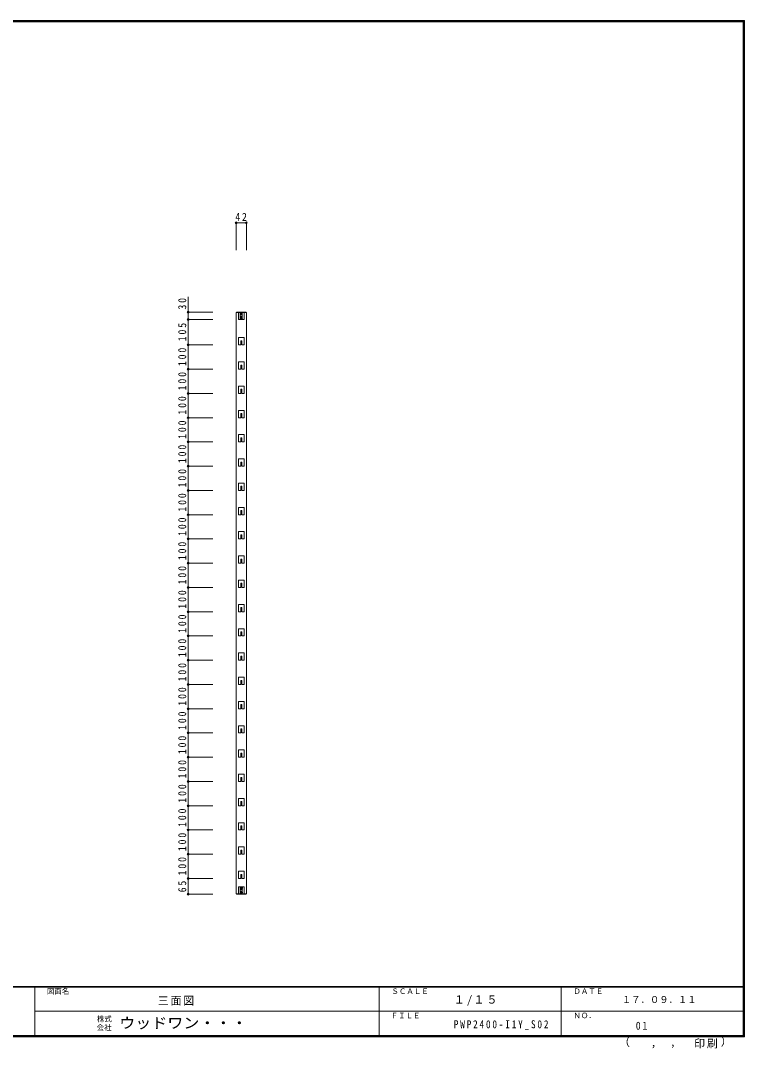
# Model space of a CAD drawing. Units: millimetres at full size, sheet at 1:15. Extents: x -3000 to 2850, y -2151 to 2088.
# Drawn here: x -134 to 2850, y -2151 to 2088 of the extents above; entities that cross this region are included whole.
import ezdxf
from ezdxf.enums import TextEntityAlignment as Align

# ---------------------------------------------------------------- set-up
doc = ezdxf.new("R2010")
doc.units = ezdxf.units.MM
doc.header["$LTSCALE"] = 15
doc.header["$PDMODE"] = 32
doc.header["$PDSIZE"] = 7.5
doc.linetypes.add('CHAIN1', pattern=[8, 5, -1, 1, -1])
doc.layers.add('0-B_寸法', color=7, linetype='Continuous', lineweight=9)
doc.layers.add('F-1_枠', color=6, linetype='Continuous', lineweight=9)
doc.layers.add('F-A_文字', color=7, linetype='Continuous')
doc.styles.add('ＭＳ ゴシック', font='')
doc.styles.get('ＭＳ ゴシック').set_extended_font_data('MS Gothic')

msp = doc.modelspace()

# ---------------------------------------------------------------- linework, layer by layer
at = {"layer": '0-B_寸法', "color": 3}
for p, q in [((755.06, 1254.06), (797.06, 1254.06)), ((755.06, 1254.06), (755.06, 1140.48)), ((797.06, 1254.06), (797.06, 1140.48)), ((557.17, 855.12), (557.17, 947.91)), ((557.17, 885.12), (658.46, 885.12)), ((557.17, 855.12), (658.46, 855.12)), ((557.17, 855.12), (557.17, 750.12)), ((557.17, 855.12), (658.46, 855.12)), ((557.17, 750.12), (658.46, 750.12)), ((557.17, 750.12), (557.17, 650.12)), ((557.17, 650.12), (658.46, 650.12)), ((557.17, 650.12), (557.17, 550.12)), ((557.17, 550.12), (658.46, 550.12)), ((557.17, 550.12), (557.17, 450.12)), ((557.17, 450.12), (658.46, 450.12)), ((557.17, 450.12), (557.17, 350.12)), ((557.17, 350.12), (658.46, 350.12)), ((557.17, 350.12), (557.17, 250.12)), ((557.17, 250.12), (658.46, 250.12)), ((557.17, 250.12), (557.17, 150.12)), ((557.17, 150.12), (658.46, 150.12)), ((557.17, 150.12), (557.17, 50.12)), ((557.17, 50.12), (658.46, 50.12)), ((557.17, 50.12), (557.17, -49.88)), ((557.17, -49.88), (658.46, -49.88)), ((557.17, -49.88), (557.17, -149.88)), ((557.17, -149.88), (658.46, -149.88)), ((557.17, -149.88), (557.17, -249.88)), ((557.17, -249.88), (658.46, -249.88)), ((557.17, -249.88), (557.17, -349.88)), ((557.17, -349.88), (658.46, -349.88)), ((557.17, -349.88), (557.17, -449.88)), ((557.17, -449.88), (658.46, -449.88)), ((557.17, -449.88), (557.17, -549.88)), ((557.17, -549.88), (658.46, -549.88)), ((557.17, -549.88), (557.17, -649.88)), ((557.17, -649.88), (658.46, -649.88)), ((557.17, -649.88), (557.17, -749.88)), ((557.17, -749.88), (658.46, -749.88)), ((557.17, -749.88), (557.17, -849.88)), ((557.17, -849.88), (658.46, -849.88)), ((557.17, -849.88), (557.17, -949.88)), ((557.17, -949.88), (658.46, -949.88)), ((557.17, -949.88), (557.17, -1049.88)), ((557.17, -1049.88), (658.46, -1049.88)), ((557.17, -1049.88), (557.17, -1149.88)), ((557.17, -1149.88), (658.46, -1149.88)), ((557.17, -1149.88), (557.17, -1249.88)), ((557.17, -1249.88), (658.46, -1249.88)), ((557.17, -1249.88), (557.17, -1349.88)), ((557.17, -1349.88), (658.46, -1349.88)), ((557.17, -1349.88), (557.17, -1449.88)), ((557.17, -1449.88), (658.46, -1449.88)), ((557.17, -1449.88), (557.17, -1514.88)), ((557.17, -1514.88), (658.46, -1514.88))]:
    msp.add_line(p, q, dxfattribs=at)
at = {"layer": '0-B_寸法'}
for p, q in [((756.06, 883.12), (755.06, 882.12)), ((755.06, 882.12), (755.06, -1511.88)), ((796.06, 883.12), (756.06, 883.12)), ((765.06, 885.12), (764.06, 884.12)), ((764.06, 884.12), (764.06, 856.12)), ((765.06, 855.12), (764.06, 856.12)), ((765.06, 855.12), (771.56, 855.12)), ((771.56, 858.12), (780.56, 858.12)), ((771.56, 858.12), (771.56, 855.12)), ((780.56, 858.12), (780.56, 855.12)), ((780.56, 855.12), (787.06, 855.12)), ((788.06, 884.12), (787.06, 885.12)), ((796.06, 883.12), (797.06, 882.12)), ((797.06, 882.12), (797.06, -1511.88)), ((764.06, 779.12), (765.06, 780.12)), ((764.06, 779.12), (764.06, 751.12)), ((787.06, 780.12), (765.06, 780.12)), ((774.06, 767.12), (774.06, 750.12)), ((787.06, 780.12), (788.06, 779.12)), ((788.06, 779.12), (788.06, 751.12)), ((764.06, 751.12), (765.06, 750.12)), ((774.06, 750.12), (765.06, 750.12)), ((787.06, 750.12), (778.06, 750.12)), ((787.06, 750.12), (788.06, 751.12)), ((764.06, 679.12), (765.06, 680.12)), ((764.06, 679.12), (764.06, 651.12)), ((787.06, 680.12), (765.06, 680.12)), ((787.06, 680.12), (788.06, 679.12)), ((788.06, 679.12), (788.06, 651.12)), ((764.06, 651.12), (765.06, 650.12)), ((774.06, 650.12), (765.06, 650.12)), ((774.06, 667.12), (774.06, 650.12)), ((787.06, 650.12), (778.06, 650.12)), ((787.06, 650.12), (788.06, 651.12)), ((764.06, 579.12), (765.06, 580.12)), ((764.06, 579.12), (764.06, 551.12)), ((764.06, 551.12), (765.06, 550.12)), ((787.06, 580.12), (765.06, 580.12)), ((774.06, 567.12), (774.06, 550.12)), ((787.06, 580.12), (788.06, 579.12)), ((787.06, 550.12), (788.06, 551.12)), ((788.06, 579.12), (788.06, 551.12)), ((774.06, 550.12), (765.06, 550.12)), ((787.06, 550.12), (778.06, 550.12)), ((764.06, 479.12), (765.06, 480.12)), ((764.06, 479.12), (764.06, 451.12)), ((787.06, 480.12), (765.06, 480.12)), ((774.06, 467.12), (774.06, 450.12)), ((787.06, 480.12), (788.06, 479.12)), ((788.06, 479.12), (788.06, 451.12)), ((764.06, 451.12), (765.06, 450.12)), ((774.06, 450.12), (765.06, 450.12)), ((787.06, 450.12), (778.06, 450.12)), ((787.06, 450.12), (788.06, 451.12)), ((764.06, 379.12), (765.06, 380.12)), ((764.06, 379.12), (764.06, 351.12)), ((764.06, 351.12), (765.06, 350.12)), ((787.06, 380.12), (765.06, 380.12)), ((774.06, 350.12), (765.06, 350.12)), ((774.06, 367.12), (774.06, 350.12)), ((787.06, 350.12), (778.06, 350.12)), ((787.06, 380.12), (788.06, 379.12)), ((787.06, 350.12), (788.06, 351.12)), ((788.06, 379.12), (788.06, 351.12)), ((764.06, 279.12), (765.06, 280.12)), ((764.06, 279.12), (764.06, 251.12)), ((787.06, 280.12), (765.06, 280.12)), ((774.06, 267.12), (774.06, 250.12)), ((787.06, 280.12), (788.06, 279.12)), ((788.06, 279.12), (788.06, 251.12)), ((764.06, 251.12), (765.06, 250.12)), ((774.06, 250.12), (765.06, 250.12)), ((787.06, 250.12), (778.06, 250.12)), ((787.06, 250.12), (788.06, 251.12)), ((764.06, 179.12), (765.06, 180.12)), ((764.06, 179.12), (764.06, 151.12)), ((787.06, 180.12), (765.06, 180.12)), ((787.06, 180.12), (788.06, 179.12)), ((788.06, 179.12), (788.06, 151.12)), ((764.06, 151.12), (765.06, 150.12)), ((774.06, 150.12), (765.06, 150.12)), ((774.06, 167.12), (774.06, 150.12)), ((787.06, 150.12), (778.06, 150.12)), ((787.06, 150.12), (788.06, 151.12)), ((764.06, 79.12), (765.06, 80.12)), ((764.06, 79.12), (764.06, 51.12)), ((764.06, 51.12), (765.06, 50.12)), ((787.06, 80.12), (765.06, 80.12)), ((774.06, 50.12), (765.06, 50.12)), ((774.06, 67.12), (774.06, 50.12)), ((787.06, 50.12), (778.06, 50.12)), ((787.06, 80.12), (788.06, 79.12)), ((787.06, 50.12), (788.06, 51.12)), ((788.06, 79.12), (788.06, 51.12)), ((764.06, -20.88), (765.06, -19.88)), ((764.06, -20.88), (764.06, -48.88)), ((787.06, -19.88), (765.06, -19.88)), ((774.06, -32.88), (774.06, -49.88)), ((787.06, -19.88), (788.06, -20.88)), ((788.06, -20.88), (788.06, -48.88)), ((764.06, -48.88), (765.06, -49.88)), ((774.06, -49.88), (765.06, -49.88)), ((787.06, -49.88), (778.06, -49.88)), ((787.06, -49.88), (788.06, -48.88)), ((764.06, -120.88), (765.06, -119.88)), ((764.06, -120.88), (764.06, -148.88)), ((787.06, -119.88), (765.06, -119.88)), ((787.06, -119.88), (788.06, -120.88)), ((788.06, -120.88), (788.06, -148.88)), ((764.06, -148.88), (765.06, -149.88)), ((774.06, -149.88), (765.06, -149.88)), ((774.06, -132.88), (774.06, -149.88)), ((787.06, -149.88), (778.06, -149.88)), ((787.06, -149.88), (788.06, -148.88)), ((764.06, -220.88), (765.06, -219.88)), ((764.06, -220.88), (764.06, -248.88)), ((764.06, -248.88), (765.06, -249.88)), ((787.06, -219.88), (765.06, -219.88)), ((774.06, -249.88), (765.06, -249.88)), ((774.06, -232.88), (774.06, -249.88)), ((787.06, -249.88), (778.06, -249.88)), ((787.06, -219.88), (788.06, -220.88)), ((787.06, -249.88), (788.06, -248.88)), ((788.06, -220.88), (788.06, -248.88)), ((764.06, -320.88), (765.06, -319.88)), ((764.06, -320.88), (764.06, -348.88)), ((787.06, -319.88), (765.06, -319.88)), ((774.06, -332.88), (774.06, -349.88)), ((787.06, -319.88), (788.06, -320.88)), ((788.06, -320.88), (788.06, -348.88)), ((764.06, -348.88), (765.06, -349.88)), ((774.06, -349.88), (765.06, -349.88)), ((787.06, -349.88), (778.06, -349.88)), ((787.06, -349.88), (788.06, -348.88)), ((764.06, -420.88), (765.06, -419.88)), ((764.06, -420.88), (764.06, -448.88)), ((787.06, -419.88), (765.06, -419.88)), ((787.06, -419.88), (788.06, -420.88)), ((788.06, -420.88), (788.06, -448.88)), ((764.06, -448.88), (765.06, -449.88)), ((774.06, -449.88), (765.06, -449.88)), ((774.06, -432.88), (774.06, -449.88)), ((787.06, -449.88), (778.06, -449.88)), ((787.06, -449.88), (788.06, -448.88)), ((764.06, -520.88), (765.06, -519.88)), ((764.06, -520.88), (764.06, -548.88)), ((764.06, -548.88), (765.06, -549.88)), ((787.06, -519.88), (765.06, -519.88)), ((774.06, -549.88), (765.06, -549.88)), ((774.06, -532.88), (774.06, -549.88)), ((787.06, -549.88), (778.06, -549.88)), ((787.06, -519.88), (788.06, -520.88)), ((787.06, -549.88), (788.06, -548.88)), ((788.06, -520.88), (788.06, -548.88)), ((764.06, -620.88), (765.06, -619.88)), ((764.06, -620.88), (764.06, -648.88)), ((787.06, -619.88), (765.06, -619.88)), ((774.06, -632.88), (774.06, -649.88)), ((787.06, -619.88), (788.06, -620.88)), ((788.06, -620.88), (788.06, -648.88)), ((764.06, -648.88), (765.06, -649.88)), ((774.06, -649.88), (765.06, -649.88)), ((787.06, -649.88), (778.06, -649.88)), ((787.06, -649.88), (788.06, -648.88)), ((764.06, -720.88), (765.06, -719.88)), ((787.06, -719.88), (765.06, -719.88)), ((787.06, -719.88), (788.06, -720.88)), ((764.06, -720.88), (764.06, -748.88)), ((764.06, -748.88), (765.06, -749.88)), ((774.06, -749.88), (765.06, -749.88)), ((774.06, -732.88), (774.06, -749.88)), ((787.06, -749.88), (778.06, -749.88)), ((787.06, -749.88), (788.06, -748.88)), ((788.06, -720.88), (788.06, -748.88)), ((764.06, -820.88), (765.06, -819.88)), ((764.06, -820.88), (764.06, -848.88)), ((787.06, -819.88), (765.06, -819.88)), ((774.06, -832.88), (774.06, -849.88)), ((787.06, -819.88), (788.06, -820.88)), ((788.06, -820.88), (788.06, -848.88)), ((764.06, -848.88), (765.06, -849.88)), ((774.06, -849.88), (765.06, -849.88)), ((787.06, -849.88), (778.06, -849.88)), ((787.06, -849.88), (788.06, -848.88)), ((764.06, -920.88), (765.06, -919.88)), ((764.06, -920.88), (764.06, -948.88)), ((787.06, -919.88), (765.06, -919.88)), ((787.06, -919.88), (788.06, -920.88)), ((788.06, -920.88), (788.06, -948.88)), ((764.06, -948.88), (765.06, -949.88)), ((774.06, -949.88), (765.06, -949.88)), ((774.06, -932.88), (774.06, -949.88)), ((787.06, -949.88), (778.06, -949.88)), ((787.06, -949.88), (788.06, -948.88)), ((764.06, -1020.88), (765.06, -1019.88)), ((764.06, -1020.88), (764.06, -1048.88)), ((764.06, -1048.88), (765.06, -1049.88)), ((787.06, -1019.88), (765.06, -1019.88)), ((774.06, -1049.88), (765.06, -1049.88)), ((774.06, -1032.88), (774.06, -1049.88)), ((787.06, -1049.88), (778.06, -1049.88)), ((787.06, -1019.88), (788.06, -1020.88)), ((787.06, -1049.88), (788.06, -1048.88)), ((788.06, -1020.88), (788.06, -1048.88)), ((764.06, -1120.88), (765.06, -1119.88)), ((764.06, -1120.88), (764.06, -1148.88)), ((787.06, -1119.88), (765.06, -1119.88)), ((774.06, -1132.88), (774.06, -1149.88)), ((787.06, -1119.88), (788.06, -1120.88)), ((788.06, -1120.88), (788.06, -1148.88)), ((764.06, -1148.88), (765.06, -1149.88)), ((774.06, -1149.88), (765.06, -1149.88)), ((787.06, -1149.88), (778.06, -1149.88)), ((787.06, -1149.88), (788.06, -1148.88)), ((764.06, -1220.88), (765.06, -1219.88)), ((764.06, -1220.88), (764.06, -1248.88)), ((787.06, -1219.88), (765.06, -1219.88)), ((787.06, -1219.88), (788.06, -1220.88)), ((788.06, -1220.88), (788.06, -1248.88)), ((764.06, -1248.88), (765.06, -1249.88)), ((774.06, -1249.88), (765.06, -1249.88)), ((774.06, -1232.88), (774.06, -1249.88)), ((787.06, -1249.88), (778.06, -1249.88)), ((787.06, -1249.88), (788.06, -1248.88)), ((764.06, -1320.88), (765.06, -1319.88)), ((764.06, -1320.88), (764.06, -1348.88)), ((764.06, -1348.88), (765.06, -1349.88)), ((787.06, -1319.88), (765.06, -1319.88)), ((774.06, -1349.88), (765.06, -1349.88)), ((774.06, -1332.88), (774.06, -1349.88)), ((787.06, -1349.88), (778.06, -1349.88)), ((787.06, -1319.88), (788.06, -1320.88)), ((787.06, -1349.88), (788.06, -1348.88)), ((788.06, -1320.88), (788.06, -1348.88)), ((764.06, -1420.88), (765.06, -1419.88)), ((764.06, -1420.88), (764.06, -1448.88)), ((787.06, -1419.88), (765.06, -1419.88)), ((774.06, -1432.88), (774.06, -1449.88)), ((787.06, -1419.88), (788.06, -1420.88)), ((788.06, -1420.88), (788.06, -1448.88)), ((764.06, -1448.88), (765.06, -1449.88)), ((774.06, -1449.88), (765.06, -1449.88)), ((787.06, -1449.88), (778.06, -1449.88)), ((787.06, -1449.88), (788.06, -1448.88)), ((756.06, -1512.88), (755.06, -1511.88)), ((796.06, -1512.88), (756.06, -1512.88)), ((764.06, -1513.88), (765.06, -1514.88)), ((771.56, -1484.88), (765.06, -1484.88)), ((771.56, -1487.88), (771.56, -1484.88)), ((780.56, -1487.88), (771.56, -1487.88)), ((780.56, -1487.88), (780.56, -1484.88)), ((787.06, -1484.88), (780.56, -1484.88)), ((787.06, -1484.88), (788.06, -1485.88)), ((787.06, -1514.88), (788.06, -1513.88)), ((788.06, -1513.88), (788.06, -1485.88)), ((796.06, -1512.88), (797.06, -1511.88))]:
    msp.add_line(p, q, dxfattribs=at)
at = {"layer": '0-B_寸法', "color": 5, "linetype": 'CHAIN1'}
for p, q in [((780.74, 878.12), (770.09, 878.12)), ((780.74, 863.12), (770.09, 863.12)), ((776.06, 872.31), (776.06, 883.9)), ((776.06, 857.31), (776.06, 868.9)), ((771.38, -1492.88), (782.03, -1492.88)), ((771.38, -1507.88), (782.03, -1507.88)), ((776.06, -1487.08), (776.06, -1498.67)), ((776.06, -1502.08), (776.06, -1513.67))]:
    msp.add_line(p, q, dxfattribs=at)
at = {"layer": '0-B_寸法', "color": 5}
for p, q in [((772.06, 885.12), (780.06, 885.12)), ((772.06, 883.12), (772.06, 855.12)), ((772.06, 855.12), (780.06, 855.12)), ((780.06, 883.12), (780.06, 855.12)), ((796.06, 885.12), (796.06, 883.12)), ((756.06, -1512.88), (756.06, -1514.88)), ((756.06, -1514.88), (796.06, -1514.88)), ((780.06, -1484.88), (772.06, -1484.88)), ((772.06, -1512.88), (772.06, -1484.88)), ((780.06, -1514.88), (772.06, -1514.88)), ((780.06, -1512.88), (780.06, -1484.88)), ((796.06, -1512.88), (796.06, -1514.88))]:
    msp.add_line(p, q, dxfattribs=at)
at = {"layer": '0-B_寸法', "color": 6}
for p, q in [((778.06, 750.12), (787.06, 750.12)), ((778.06, 650.12), (787.06, 650.12)), ((778.06, 550.12), (787.06, 550.12)), ((778.06, 450.12), (787.06, 450.12)), ((778.06, 350.12), (787.06, 350.12)), ((778.06, 250.12), (787.06, 250.12)), ((778.06, 150.12), (787.06, 150.12)), ((778.06, 50.12), (787.06, 50.12)), ((778.06, -49.88), (787.06, -49.88)), ((778.06, -149.88), (787.06, -149.88)), ((778.06, -249.88), (787.06, -249.88)), ((778.06, -349.88), (787.06, -349.88)), ((778.06, -449.88), (787.06, -449.88)), ((778.06, -549.88), (787.06, -549.88)), ((778.06, -649.88), (787.06, -649.88)), ((778.06, -749.88), (787.06, -749.88)), ((778.06, -849.88), (787.06, -849.88)), ((778.06, -949.88), (787.06, -949.88)), ((778.06, -1049.88), (787.06, -1049.88)), ((778.06, -1149.88), (787.06, -1149.88)), ((778.06, -1249.88), (787.06, -1249.88)), ((778.06, -1349.88), (787.06, -1349.88)), ((778.06, -1449.88), (787.06, -1449.88))]:
    msp.add_line(p, q, dxfattribs=at)
at = {"layer": '0-B_寸法', "color": 5}
msp.add_lwpolyline([(796.06, 885.12), (756.06, 885.12), (756.06, 883.12)], dxfattribs=at)
at = {"layer": '0-B_寸法'}
for points in [[(788.06, 884.12), (788.06, 856.12), (787.06, 855.12)], [(774.06, 767.12), (778.06, 767.12), (778.06, 750.12)], [(774.06, 667.12), (778.06, 667.12), (778.06, 650.12)], [(774.06, 567.12), (778.06, 567.12), (778.06, 550.12)], [(774.06, 467.12), (778.06, 467.12), (778.06, 450.12)], [(774.06, 367.12), (778.06, 367.12), (778.06, 350.12)], [(774.06, 267.12), (778.06, 267.12), (778.06, 250.12)], [(774.06, 167.12), (778.06, 167.12), (778.06, 150.12)], [(774.06, 67.12), (778.06, 67.12), (778.06, 50.12)], [(774.06, -32.88), (778.06, -32.88), (778.06, -49.88)], [(774.06, -132.88), (778.06, -132.88), (778.06, -149.88)], [(774.06, -232.88), (778.06, -232.88), (778.06, -249.88)], [(774.06, -332.88), (778.06, -332.88), (778.06, -349.88)], [(774.06, -432.88), (778.06, -432.88), (778.06, -449.88)], [(774.06, -532.88), (778.06, -532.88), (778.06, -549.88)], [(774.06, -632.88), (778.06, -632.88), (778.06, -649.88)], [(774.06, -732.88), (778.06, -732.88), (778.06, -749.88)], [(774.06, -832.88), (778.06, -832.88), (778.06, -849.88)], [(774.06, -932.88), (778.06, -932.88), (778.06, -949.88)], [(774.06, -1032.88), (778.06, -1032.88), (778.06, -1049.88)], [(774.06, -1132.88), (778.06, -1132.88), (778.06, -1149.88)], [(774.06, -1232.88), (778.06, -1232.88), (778.06, -1249.88)], [(774.06, -1332.88), (778.06, -1332.88), (778.06, -1349.88)], [(774.06, -1432.88), (778.06, -1432.88), (778.06, -1449.88)], [(764.06, -1513.88), (764.06, -1485.88), (765.06, -1484.88)]]:
    msp.add_lwpolyline(points, dxfattribs=at)
at = {"layer": '0-B_寸法', "color": 5}
for centre in [(776.06, 878.12), (776.06, 863.12), (776.06, -1492.88), (776.06, -1507.88)]:
    msp.add_circle(centre, 2, dxfattribs=at)
at = {"layer": '0-B_寸法', "color": 3}
for p in [(755.06, 1254.06), (797.06, 1254.06), (557.17, 885.12), (557.17, 855.12), (557.17, 750.12), (557.17, 650.12), (557.17, 550.12), (557.17, 450.12), (557.17, 350.12), (557.17, 250.12), (557.17, 150.12), (557.17, 50.12), (557.17, -49.88), (557.17, -149.88), (557.17, -249.88), (557.17, -349.88), (557.17, -449.88), (557.17, -549.88), (557.17, -649.88), (557.17, -749.88), (557.17, -849.88), (557.17, -949.88), (557.17, -1049.88), (557.17, -1149.88), (557.17, -1249.88), (557.17, -1349.88), (557.17, -1449.88), (557.17, -1514.88)]:
    msp.add_point(p, dxfattribs=at)
at = {"layer": 'F-1_枠'}
for p, q in [((-3000, 2087.5), (2850, 2087.5)), ((-3000, 2085), (2850, 2085)), ((-3000, 2082.5), (2850, 2082.5)), ((2845, 2087.5), (2845, -2102.5)), ((2847.5, 2087.5), (2847.5, -2102.5)), ((2850, 2087.5), (2850, -2102.5)), ((2850, -1895), (-3000, -1895)), ((2850, -1897.5), (-3000, -1897.5)), ((-75, -1897.5), (-75, -2097.5)), ((1345, -1897.5), (1345, -2097.5)), ((2095, -1897.5), (2095, -2097.5)), ((-75, -1997.5), (2845, -1997.5)), ((2850, -2097.5), (-3000, -2097.5)), ((2850, -2100), (-3000, -2100)), ((2850, -2102.5), (-3000, -2102.5))]:
    msp.add_line(p, q, dxfattribs=at)

# ---------------------------------------------------------------- texts
at = {"layer": '0-B_寸法', "char_height": 32.99, "attachment_point": 7, "style": 'ＭＳ ゴシック'}
for s, insert in [('\\T1.36;\\W0.9;42', (751.68, 1261.56)), ('\\T1.17;三面図', (432.09, -1973.79)), ('\\T1.2;１/１５', (1652.09, -1973.79)), ('\\T1.39;\\W0.85;PWP2400-I1Y_S02', (1652.09, -2073.79)), ('\\T1.36;\\W0.9;01', (2402.09, -2073.79))]:
    msp.add_mtext(s, dxfattribs=dict(at, insert=insert))
at = {"layer": '0-B_寸法', "char_height": 32.99, "attachment_point": 7, "rotation": 90, "style": 'ＭＳ ゴシック'}
for s, insert in [('\\T1.36;\\W0.9;30', (549.67, 895.92)), ('\\T1.38;\\W0.9;105', (549.67, 765.12)), ('\\T1.38;\\W0.9;100', (549.67, 662.62)), ('\\T1.38;\\W0.9;100', (549.67, 562.62)), ('\\T1.38;\\W0.9;100', (549.67, 462.62)), ('\\T1.38;\\W0.9;100', (549.67, 362.62)), ('\\T1.38;\\W0.9;100', (549.67, 262.62)), ('\\T1.38;\\W0.9;100', (549.67, 162.62)), ('\\T1.38;\\W0.9;100', (549.67, 62.62)), ('\\T1.38;\\W0.9;100', (549.67, -37.38)), ('\\T1.38;\\W0.9;100', (549.67, -137.38)), ('\\T1.38;\\W0.9;100', (549.67, -237.38)), ('\\T1.38;\\W0.9;100', (549.67, -337.38)), ('\\T1.38;\\W0.9;100', (549.67, -437.38)), ('\\T1.38;\\W0.9;100', (549.67, -537.38)), ('\\T1.38;\\W0.9;100', (549.67, -637.38)), ('\\T1.38;\\W0.9;100', (549.67, -737.38)), ('\\T1.38;\\W0.9;100', (549.67, -837.38)), ('\\T1.38;\\W0.9;100', (549.67, -937.38)), ('\\T1.38;\\W0.9;100', (549.67, -1037.38)), ('\\T1.38;\\W0.9;100', (549.67, -1137.38)), ('\\T1.38;\\W0.9;100', (549.67, -1237.38)), ('\\T1.38;\\W0.9;100', (549.67, -1337.38)), ('\\T1.38;\\W0.9;100', (549.67, -1437.38)), ('\\T1.36;\\W0.9;65', (549.67, -1506.76))]:
    msp.add_mtext(s, dxfattribs=dict(at, insert=insert))
at = {"layer": 'F-A_文字', "style": 'ＭＳ ゴシック'}
for s, height, p in [('図面名', 21.99, (-25, -1932.5)), ('ＳＣＡＬＥ', 21.99, (1395, -1932.5)), ('ＤＡＴＥ', 21.99, (2145, -1932.5)), ('１７．０９．１１', 27.49, (2345, -1971.25)), ('株式', 21.99, (181.27, -2046.79)), ('ＦＩＬＥ', 21.99, (1391.8, -2032.86)), ('ＮＯ．', 21.99, (2145, -2032.5)), ('会社', 21.99, (180.03, -2081.74)), ('（', 32.99, (2333.13, -2150.65)), ('）', 32.99, (2752.73, -2149.25)), (',', 32.99, (2464.17, -2151.34)), (',', 32.99, (2543.63, -2149.95))]:
    msp.add_text(s, height=height, dxfattribs=at).set_placement(p, align=Align.BOTTOM_LEFT)
at = {"layer": 'F-A_文字', "style": 'ＭＳ ゴシック', "width": 1.1}
msp.add_text('ウッドワン・・・', height=43.99, dxfattribs=at).set_placement((273.36, -2080.88), align=Align.BOTTOM_LEFT)
at = {"layer": 'F-A_文字', "insert": (2642.6, -2150.65), "char_height": 32.99, "attachment_point": 7, "style": 'ＭＳ ゴシック'}
msp.add_mtext('\\T1.17;印刷', dxfattribs=at)

doc.saveas('drawing.dxf')
